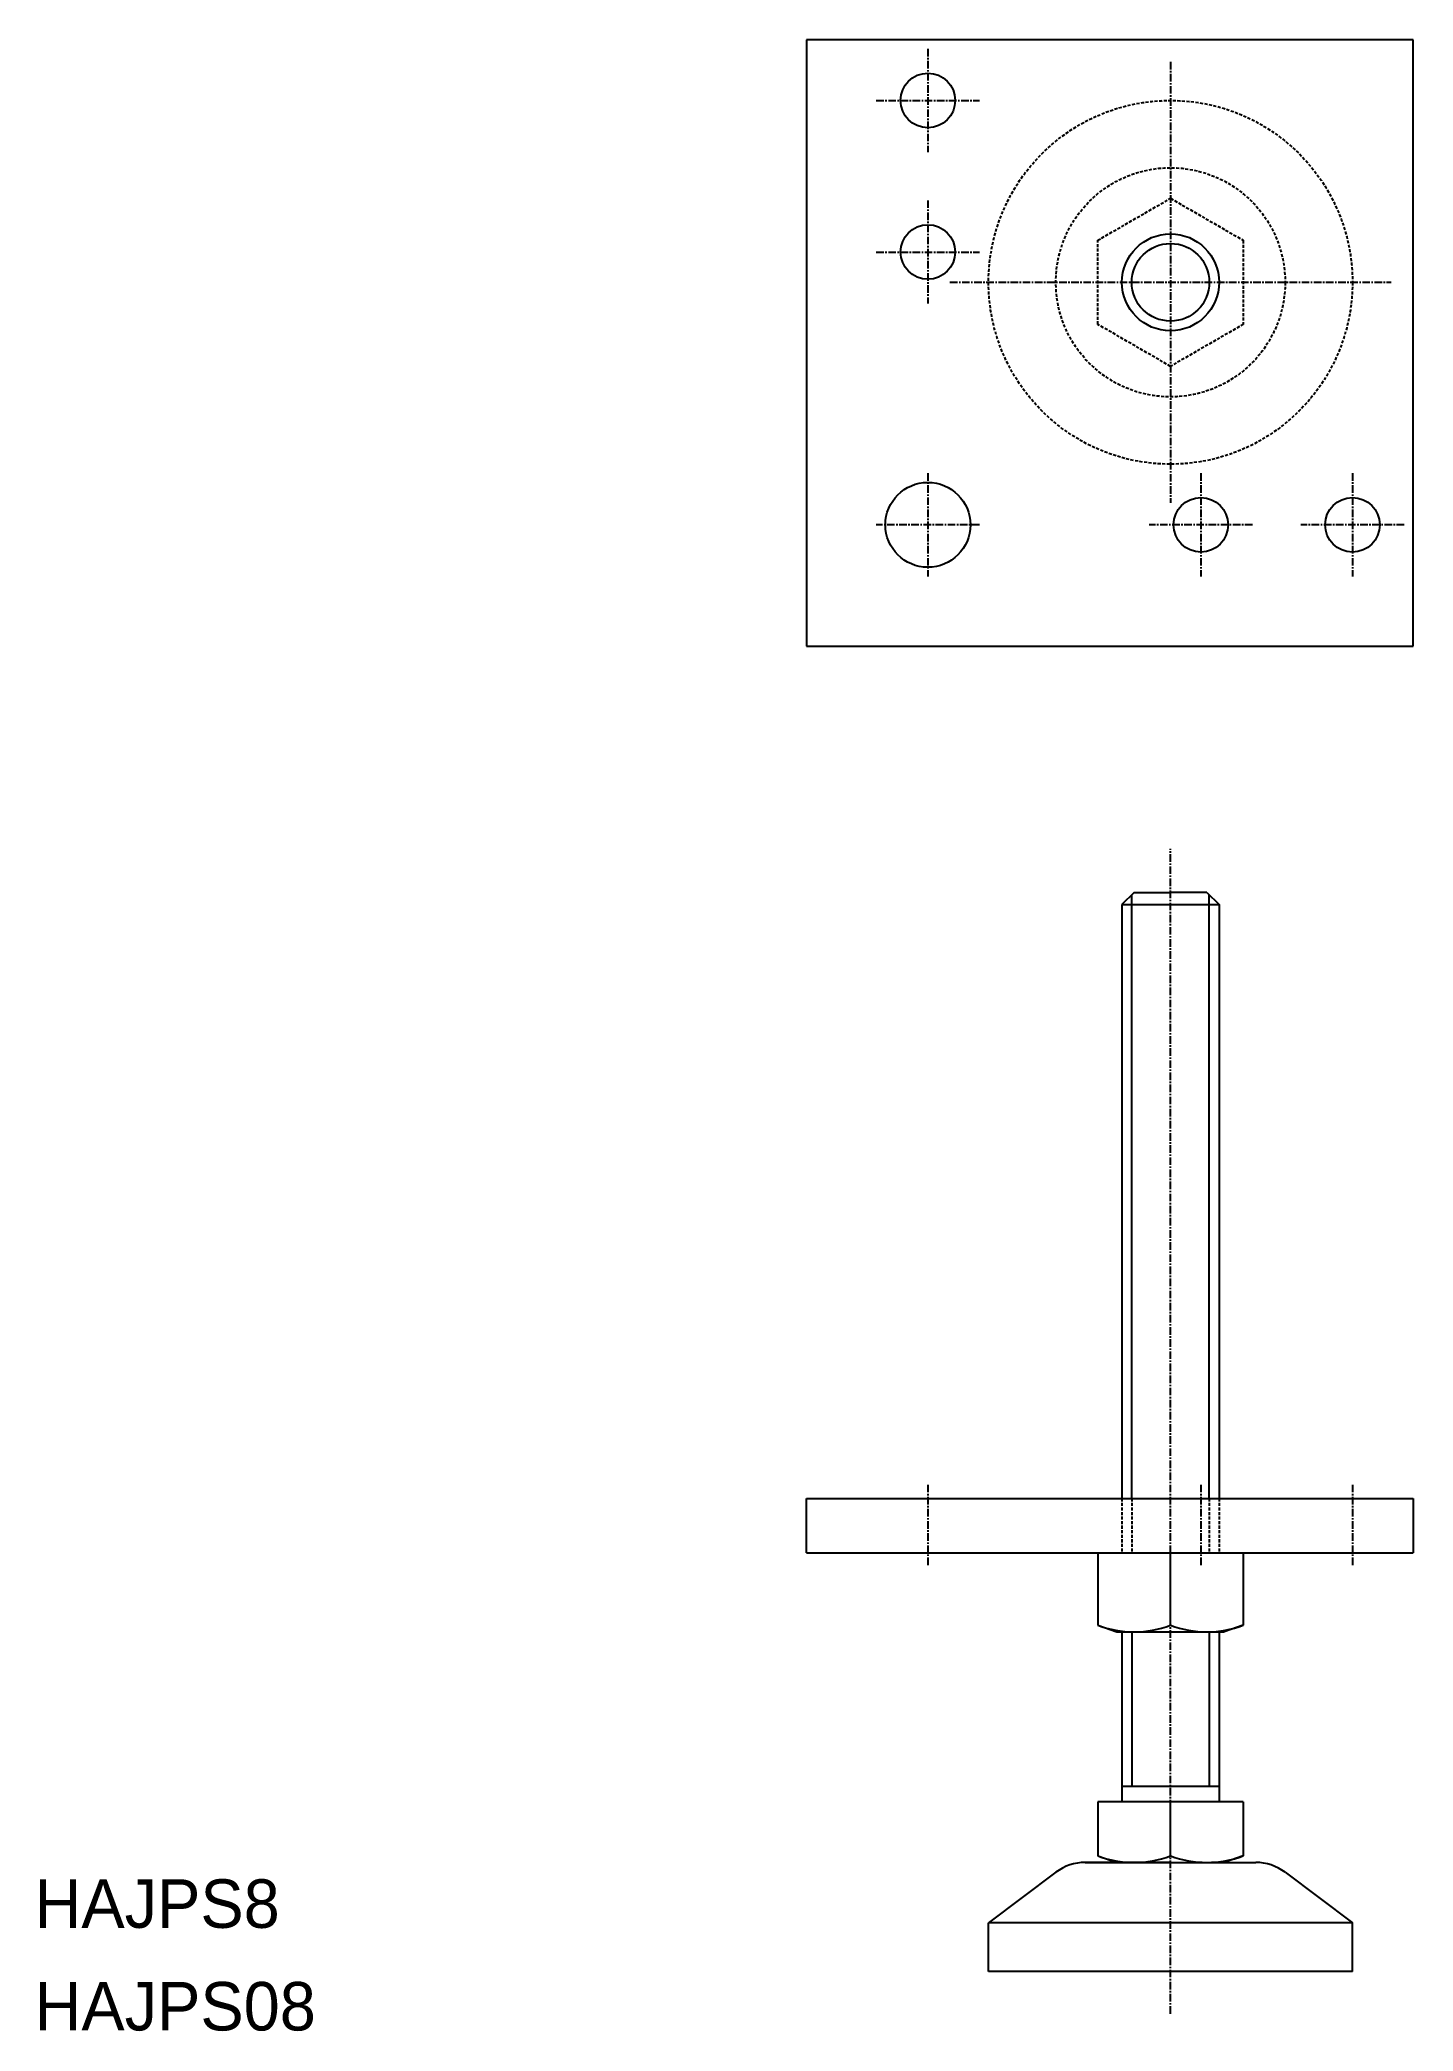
# Model space of a CAD drawing. Extents: x 1 to 227, y 0 to 328.
import ezdxf

# ---------------------------------------------------------------- set-up
doc = ezdxf.new("R2010")
doc.units = 0
doc.linetypes.add('CENTER', pattern=[2, 1.25, -0.25, 0.25, -0.25])
doc.linetypes.add('DASHED', pattern=[0.75, 0.5, -0.25])
doc.layers.get('0').update_dxf_attribs({"linetype": 'CONTINUOUS'})
doc.layers.add('CENTER', color=1, linetype='CENTER')

msp = doc.modelspace()

# ---------------------------------------------------------------- linework, layer by layer
at = {"color": 7, "linetype": 'CONTINUOUS'}
for p, q in [((227.28, 328.36), (127.28, 328.36)), ((127.28, 328.36), (127.28, 228.36)), ((227.28, 228.36), (227.28, 328.36)), ((127.28, 228.36), (227.28, 228.36)), ((152.28, 228.36), (152.28, 228.36)), ((177.28, 228.36), (177.28, 228.36)), ((181.28, 187.73), (179.28, 185.73)), ((181.28, 187.73), (187.28, 187.73)), ((193.28, 187.73), (187.28, 187.73)), ((193.28, 187.73), (195.28, 185.73)), ((179.28, 185.73), (195.28, 185.73)), ((179.28, 185.73), (179.28, 87.77)), ((195.28, 185.73), (195.28, 87.77)), ((127.28, 87.77), (227.28, 87.77)), ((127.28, 78.77), (127.28, 87.77)), ((227.28, 87.77), (227.28, 78.77)), ((127.28, 78.77), (227.28, 78.77)), ((175.28, 78.77), (175.28, 66.84)), ((187.28, 66.84), (187.28, 78.77)), ((199.28, 78.77), (199.28, 66.84)), ((175.28, 66.84), (178.42, 65.77)), ((178.42, 65.77), (196.15, 65.77)), ((179.28, 65.77), (179.28, 37.73)), ((195.28, 65.77), (195.28, 37.73)), ((199.28, 66.84), (196.15, 65.77)), ((195.28, 40.23), (179.28, 40.23)), ((199.28, 37.73), (175.28, 37.73)), ((175.28, 37.73), (175.28, 28.8)), ((187.28, 28.8), (187.28, 37.73)), ((199.28, 37.73), (199.28, 28.8)), ((173.23, 27.73), (201.33, 27.73)), ((187.28, 27.73), (173.23, 27.73)), ((175.28, 28.8), (178.42, 27.73)), ((176.87, 27.73), (197.7, 27.73)), ((176.89, 27.73), (197.67, 27.73)), ((178.42, 27.73), (196.15, 27.73)), ((187.28, 27.73), (201.33, 27.73)), ((199.28, 28.8), (196.15, 27.73)), ((168.38, 26.09), (157.28, 17.73)), ((206.18, 26.09), (217.28, 17.73)), ((157.28, 9.73), (157.28, 17.73)), ((217.28, 17.73), (157.28, 17.73)), ((217.28, 9.73), (217.28, 17.73)), ((217.28, 9.73), (157.28, 9.73))]:
    msp.add_line(p, q, dxfattribs=at)
at = {"color": 3, "linetype": 'DASHED'}
for p, q in [((175.28, 295.29), (187.28, 302.22)), ((187.28, 302.22), (199.28, 295.29)), ((175.28, 281.43), (175.28, 295.29)), ((199.28, 295.29), (199.28, 281.43)), ((187.28, 274.5), (175.28, 281.43)), ((199.28, 281.43), (187.28, 274.5)), ((179.28, 87.77), (179.28, 78.77)), ((180.88, 87.77), (180.88, 78.77)), ((193.68, 87.77), (193.68, 78.77)), ((195.28, 87.77), (195.28, 78.77))]:
    msp.add_line(p, q, dxfattribs=at)
at = {"color": 3, "linetype": 'CONTINUOUS'}
for p, q in [((180.88, 87.77), (180.88, 187.33)), ((193.68, 87.77), (193.68, 187.33)), ((180.88, 65.77), (180.88, 40.23)), ((193.68, 65.77), (193.68, 40.23))]:
    msp.add_line(p, q, dxfattribs=at)
at = {"color": 7, "linetype": 'CONTINUOUS'}
for centre, radius in [((147.28, 318.36), 4.5), ((147.28, 293.36), 4.5), ((187.28, 288.36), 8), ((147.28, 248.36), 7), ((192.28, 248.36), 4.5), ((217.28, 248.36), 4.5)]:
    msp.add_circle(centre, radius, dxfattribs=at)
at = {"color": 3, "linetype": 'DASHED'}
for radius in [30, 18.9]:
    msp.add_circle((187.28, 288.36), radius, dxfattribs=at)
at = {"color": 3, "linetype": 'CONTINUOUS'}
msp.add_circle((187.28, 288.36), 6.4, dxfattribs=at)
at = {"color": 7, "linetype": 'CONTINUOUS'}
for centre, radius, start, end in [((181.28, 83.02), 17.26, 249.6577, 290.3422), ((193.28, 83.02), 17.26, 249.6578, 290.3423), ((173.23, 19.73), 8, 90, 127.3244), ((181.28, 44.98), 17.26, 249.6577, 290.3422), ((193.28, 44.98), 17.26, 249.6578, 290.3423), ((201.25, 19.49), 8.24, 53.2421, 89.4361)]:
    msp.add_arc(centre, radius, start, end, dxfattribs=at)
at = {"layer": 'CENTER', "color": 1, "linetype": 'CENTER'}
for p, q in [((147.28, 326.88), (147.28, 309.84)), ((187.28, 324.73), (187.28, 251.99)), ((138.76, 318.36), (155.8, 318.36)), ((147.28, 301.88), (147.28, 284.84)), ((138.76, 293.36), (155.8, 293.36)), ((150.91, 288.36), (223.65, 288.36)), ((147.28, 256.88), (147.28, 239.84)), ((192.28, 256.88), (192.28, 239.84)), ((217.28, 256.88), (217.28, 239.84)), ((155.8, 248.36), (138.76, 248.36)), ((200.8, 248.36), (183.76, 248.36)), ((225.8, 248.36), (208.76, 248.36)), ((187.28, 2.77), (187.28, 194.9)), ((147.28, 90.02), (147.28, 76.52)), ((192.28, 90.02), (192.28, 76.52)), ((217.28, 90.02), (217.28, 76.52))]:
    msp.add_line(p, q, dxfattribs=at)

# ---------------------------------------------------------------- texts
at = {"color": 7, "linetype": 'CONTINUOUS'}
for s, p in [('HAJPS8', (0, 16.93)), ('HAJPS08', (0, 0))]:
    msp.add_text(s, height=8, dxfattribs=at).set_placement(p)

doc.saveas('drawing.dxf')
